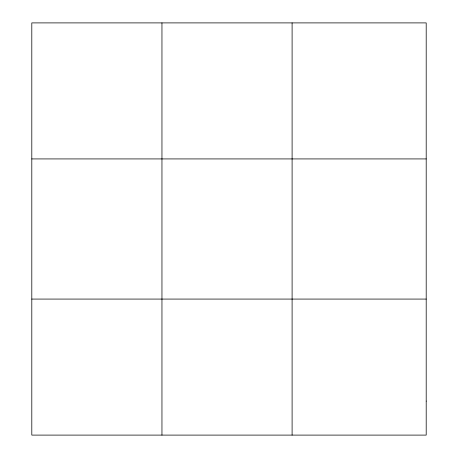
<?xml version="1.0" encoding="UTF-8"?>
<svg xmlns="http://www.w3.org/2000/svg" width="458" height="458" viewBox="0 0 458 458"><rect width="100%" height="100%" fill="white"/><g stroke="black" fill="none" stroke-linecap="round" stroke-linejoin="round"><path stroke-width="0.69" d="M161.955 22.9L161.955 435.1M292.101 22.9L292.101 435.1M31.802 158.926L426.198 158.926M31.802 299.074L426.198 299.074M426.198 401.094L426.198 435.1L31.802 435.1L31.802 22.9L426.198 22.9L426.198 401.094"/></g></svg>
